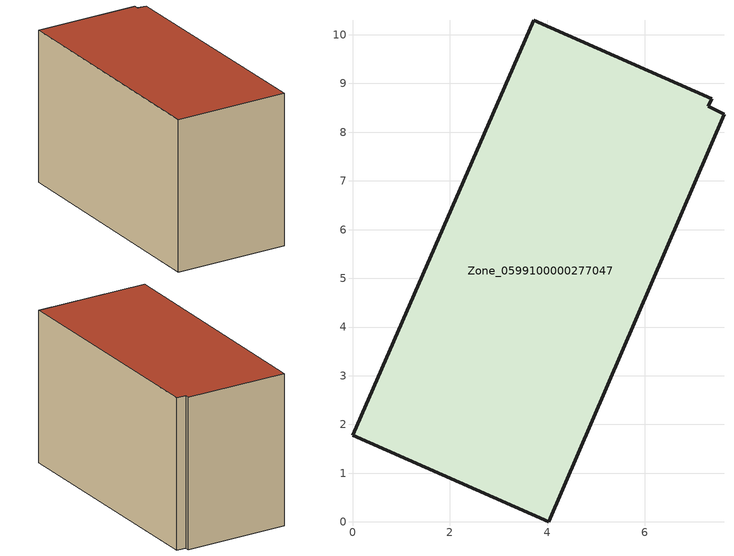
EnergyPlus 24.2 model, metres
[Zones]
Zone_0599100000277047
 floor ground (C_G): 4.03,0 0,1.78 3.72,10.3 7.37,8.69 7.3,8.53 7.62,8.37 z0
 wall outside (C_F): 0,1.78 4.03,0 7.62,8.37 7.3,8.53 7.37,8.69 3.72,10.3 0,1.78 z0:5.86
 roof outside (C_R): 7.37,8.69 3.72,10.3 0,1.78 4.03,0 7.62,8.37 7.3,8.53 z5.86
[BUILDING]
Pand.0599100000277047: North Axis=0; Terrain=City; Loads Convergence Tolerance Value=0.04; Temperature Convergence Tolerance Value=0.4; Solar Distribution=FullExterior; Maximum Number of Warmup Days=25; Minimum Number of Warmup Days=1
[Site:Location]
Rotterdam.The.Hague.AP_ZH_NLD Design_Conditions: Latitude=51.96; Longitude=4.45; Time Zone=1; Elevation=-4.5
[SITE:GROUNDTEMPERATURE:BUILDINGSURFACE]
18, 18, 18, 18, 18, 18, 18, 18, 18, 18, 18, 18
[MATERIAL] Thermal Absorptance=0.9; Solar Absorptance=0.7; Visible Absorptance=0.7
Name | Roughness | Thickness | Conductivity | Density | Specific Heat
G.TI.1946-1964 | MediumSmooth | 0.15 | 1 | 540 | 1210
F.TI.1946-1964 | Rough | 0.3 | 0.857143 | 1920 | 840
R.TI.1946-1964 | MediumRough | 0.2 | 0.277778 | 1500 | 1000
[CONSTRUCTION]
C_G: G.TI.1946-1964
C_F: F.TI.1946-1964
C_R: R.TI.1946-1964
[ZONE]
Zone_0599100000277047: Type=1; Multiplier=1; Ceiling Height=Autocalculate; Volume=Autocalculate; Floor Area=autocalculate; Part of Total Floor Area=Yes
[ZONEINFILTRATION:DESIGNFLOWRATE]
Infil_Zone_0599100000277047: Zone or ZoneList or Space or SpaceList=Zone_0599100000277047; Schedule=AlwaysOn; Design Flow Rate Calculation Method=Flow/Area; Flow Rate per Floor Area=0.003; Constant Term Coefficient=1; Temperature Term Coefficient=0; Velocity Term Coefficient=0; Velocity Squared Term Coefficient=0
[HVACTEMPLATE:ZONE:IDEALLOADSAIRSYSTEM]
Zone_0599100000277047: Maximum Heating Supply Air Temperature=50; Minimum Cooling Supply Air Temperature=13; Maximum Heating Supply Air Humidity Ratio=0.0156; Minimum Cooling Supply Air Humidity Ratio=0.0077; Heating Limit=NoLimit; Cooling Limit=NoLimit; Dehumidification Control Type=ConstantSensibleHeatRatio; Cooling Sensible Heat Ratio=0.7; Dehumidification Setpoint=60; Humidification Control Type=None; Humidification Setpoint=30; Outdoor Air Method=None; Outdoor Air Flow Rate per Person=0.00944; Outdoor Air Flow Rate per Zone Floor Area=0; Outdoor Air Flow Rate per Zone=0; Demand Controlled Ventilation Type=None; Outdoor Air Economizer Type=NoEconomizer; Heat Recovery Type=None; Sensible Heat Recovery Effectiveness=0.7; Latent Heat Recovery Effectiveness=0.65
[ZONECONTROL:THERMOSTAT]
ThermostatControl_Zone_0599100000277047: Zone or ZoneList=Zone_0599100000277047; Control Type Schedule=DualSetpointControlType; Control 1=Thermostat_Zone_0599100000277047; Temperature Difference Between Cutout And Setpoint=0
[THERMOSTATSETPOINT:DUALSETPOINT]
Thermostat_Zone_0599100000277047: Heating Setpoint Temperature Schedule=HeatingSetpoint_Zone_0599100000277047; Cooling Setpoint Temperature Schedule=CoolingSetpoint_Zone_0599100000277047
[SCHEDULE:COMPACT]
HeatingSetpoint_Zone_0599100000277047: Through: 12/31, For: AllDays, Until: 24:00, 21
CoolingSetpoint_Zone_0599100000277047: Through: 12/31, For: AllDays, Until: 24:00, 24
DualSetpointControlType: Through: 12/31, For: AllDays, Until: 24:00, 4
AlwaysOn: Through: 12/31, For: AllDays, Until: 24:00, 1
